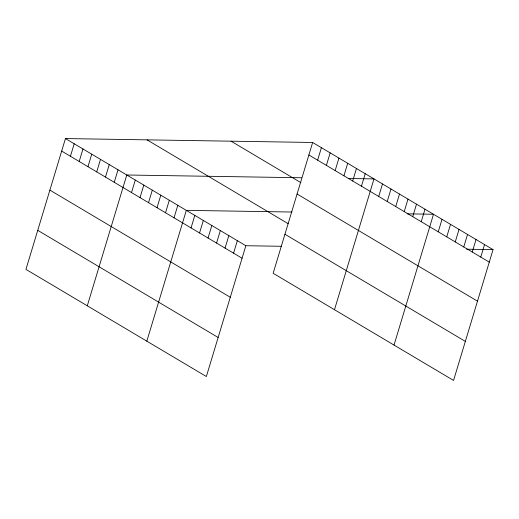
<?xml version="1.0" encoding="UTF-8"?>
<svg xmlns="http://www.w3.org/2000/svg" width="519" height="519" viewBox="0 0 519 519"><rect width="100%" height="100%" fill="white"/><g stroke="black" fill="none" stroke-linecap="round" stroke-linejoin="round"><path stroke-width="0.78" d="M312.646 142.472L273.15 273.279L453.554 380.433L493.05 249.626L312.646 142.472L65.446 138.567L25.95 269.374L206.354 376.528L245.85 245.721L281.35 246.278M70.435 156.271L74.204 143.769M79.193 161.48L82.969 148.979M87.958 166.683L91.733 154.182M96.722 171.886L100.491 159.385M105.48 177.089L109.256 164.588M114.245 182.299L118.021 169.797M87.289 305.808L126.779 175L301.468 177.758M131.515 192.549L135.284 180.048M140.02 197.603L143.789 185.101M148.525 202.657L152.294 190.155M157.03 207.704L160.799 195.202M165.529 212.758L169.304 200.256M174.034 217.811L177.809 205.31M146.825 341.171L186.315 210.357L292.015 212.031M191.044 227.912L194.82 215.411M199.549 232.966L203.325 220.465M208.054 238.013L211.83 225.512M216.559 243.067L220.335 230.566M225.064 248.121L228.84 235.62M233.569 253.168L237.345 240.667M317.634 160.176L321.404 147.675M326.393 165.379L330.168 152.878M335.157 170.582L338.933 158.081M343.922 175.792L347.698 163.29M352.68 180.995L356.456 168.493M361.445 186.198L365.22 173.696M334.489 309.713L373.985 178.899L348.301 178.497M378.714 196.454L382.49 183.953M387.219 201.508L390.989 189.007M395.725 206.556L399.494 194.054M404.23 211.609L407.999 199.108M412.735 216.663L416.504 204.162M421.24 221.71L425.009 209.209M394.025 345.07L433.514 214.263L407.078 213.847M438.244 231.818L442.019 219.316M446.749 236.865L450.524 224.364M455.254 241.919L459.03 229.417M463.759 246.973L467.535 234.471M472.264 252.02L476.04 239.519M480.769 257.074L484.545 244.572M466.613 249.204L493.05 249.626M308.87 154.973L489.274 262.127M231.065 141.181L300.91 182.669M297.082 194.015L477.486 301.169M147.02 139.858L288.175 223.695M284.937 234.238L465.342 341.392M65.446 138.567L245.85 245.721M61.67 151.068L242.075 258.222M49.882 190.11L230.287 297.264M37.738 230.332L218.142 337.486"/></g></svg>
